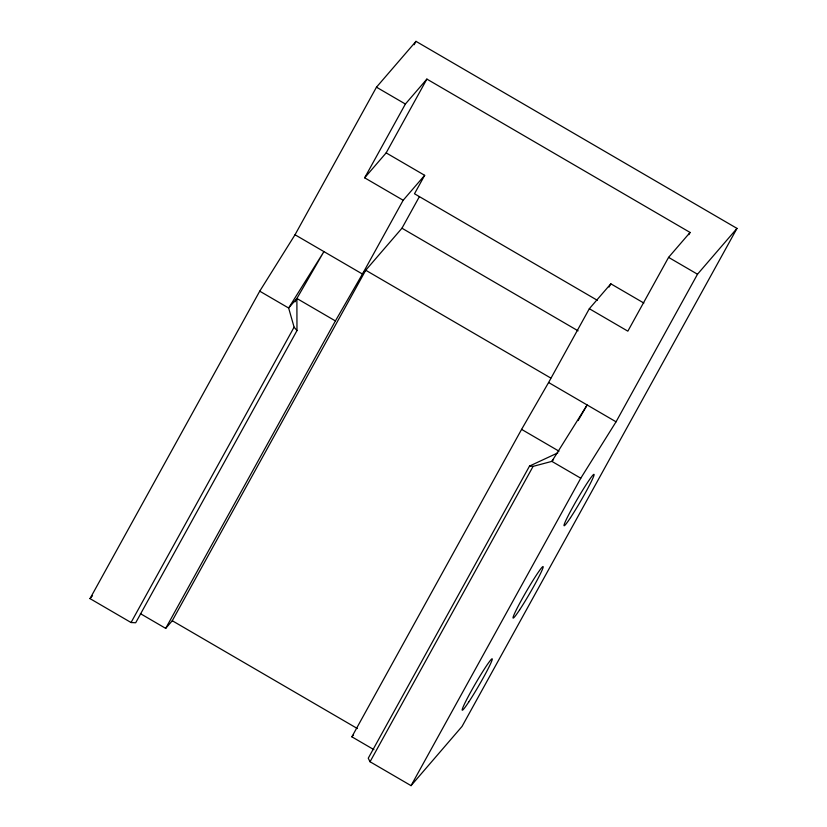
<?xml version="1.0" encoding="UTF-8"?>
<svg xmlns="http://www.w3.org/2000/svg" width="827" height="827" viewBox="0 0 827 827"><rect width="100%" height="100%" fill="white"/><g stroke="black" fill="none" stroke-linecap="round" stroke-linejoin="round"><path stroke-width="1.24" d="M296.976 330.583L294.102 327.151L288.644 308.026L323.926 251.604L296.883 298.485L296.976 330.583L135.69 622.762L131.048 622.524L90.009 598.614L259.73 291.176L295.022 234.765L376.471 87.186L415.991 41.35L736.991 228.397L462.035 726.447L411.05 785.65L370.041 761.75L368.242 758.225L529.528 466.056L557.843 452.876M414.12 44.741L415.991 41.35M295.012 301.876L296.883 298.485L335.4 320.928L165.689 628.375L140.373 613.624M364.655 177.815L386.157 152.881L424.675 175.324L403.173 200.258L364.655 177.815L405.385 104.037L426.887 79.092L690.08 232.449L688.85 234.682M386.157 152.881L426.887 79.092M131.048 622.524L294.102 327.151M403.173 200.258L362.443 274.047L335.4 320.928M165.689 628.375L172.274 620.736L365.73 270.233L550.782 378.042M424.675 175.324L414.492 193.766L597.332 300.304M295.022 234.765L362.443 274.047L401.963 228.221L419.413 196.599M373.887 749.644L351.868 736.816L521.589 429.378L548.601 382.508L589.331 308.719L610.833 283.806L643.851 303.044M609.034 287.062L610.833 283.806M370.041 761.75L533.105 466.366L551.867 461.373L553.511 459.461M690.08 232.449L668.578 257.373L627.848 331.162L589.331 308.719M411.05 785.65L580.771 478.213L616.053 421.811L697.502 274.223L736.991 228.397M578.125 420.581L587.139 404.961L551.867 461.373L580.771 478.213M296.883 298.485L288.644 308.026L259.73 291.176M90.009 598.614L92.521 595.709M351.868 736.816L353.522 734.914M529.528 466.056L533.105 466.366M376.471 87.186L405.385 104.037M668.578 257.373L697.502 274.223M401.963 228.221L578.104 330.852M548.601 382.508L616.053 421.811M521.589 429.378L559 451.18M172.274 620.736L357.347 728.535M519.625 609.84A29.782 1.954 -59.8 0 0 543.132 567.239A29.782 1.954 -59.8 0 0 521.506 599.999A29.782 1.954 -59.8 0 0 519.625 609.84M570.537 517.609A29.782 1.954 -59.8 0 0 594.055 475.008A29.782 1.954 -59.8 0 0 572.429 507.768A29.782 1.954 -59.8 0 0 570.537 517.609M468.702 702.071A29.782 1.954 -59.8 0 0 492.22 659.47A29.782 1.954 -59.8 0 0 470.594 692.23A29.782 1.954 -59.8 0 0 468.702 702.071"/></g></svg>
